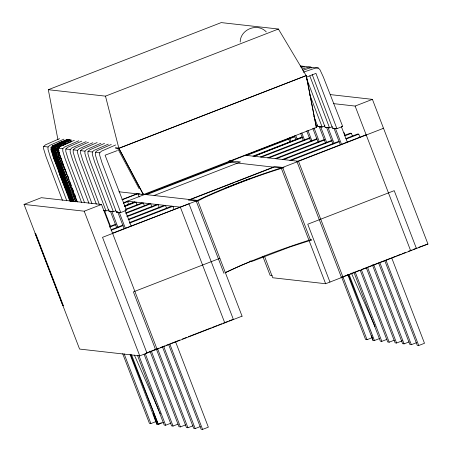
<?xml version="1.0" encoding="UTF-8"?>
<svg xmlns="http://www.w3.org/2000/svg" width="452" height="452" viewBox="0 0 452 452"><rect width="100%" height="100%" fill="white"/><g stroke="black" fill="none" stroke-linecap="round" stroke-linejoin="round"><path stroke-width="0.68" d="M59.591 138.645L45.432 144.849L43.68 146.493L43.641 148.894L45.957 156.454L62.432 200.298M63.952 139.137L49.788 145.341L48.042 146.985L48.002 149.386L50.319 156.946L66.794 200.79M74.36 140.312L60.195 146.516L58.444 148.16L58.41 150.567L60.726 158.121L77.202 201.971M78.716 140.804L64.557 147.007L62.805 148.651L62.771 151.058L65.088 158.618L81.563 202.462M81.739 141.148L67.58 147.352L65.828 148.996L65.789 151.397L68.105 158.957L84.58 202.801M86.1 141.64L71.941 147.844L70.19 149.488L70.15 151.889L72.467 159.449L88.942 203.293M88.485 142.239L74.959 148.188L73.213 149.827L73.173 152.234L75.49 159.793L91.965 203.637M92.846 142.73L79.32 148.68L77.575 150.324L77.535 152.725L79.851 160.285L96.327 204.129M97.146 142.555L82.343 149.019L80.597 150.663L80.558 153.07L82.874 160.629L99.35 204.473M100.869 143.307L86.705 149.51L84.959 151.154L84.919 153.561L87.236 161.121L105.971 210.892L108.853 209.768M104.525 143.391L89.728 149.855L87.976 151.499L87.942 153.9L90.259 161.46L108.994 211.231L113.356 211.722L115.752 210.79M108.248 144.143L94.089 150.346L92.338 151.991L92.298 154.398L94.615 161.957L113.356 211.722L108.994 211.231L109.955 210.858M111.271 144.487L97.112 150.691L95.361 152.335L95.321 154.737L97.638 162.296L116.373 212.067L120.735 212.559L126.498 210.321L105.079 155.205L117.334 150.584M115.633 144.979L101.474 151.183L99.722 152.827L99.683 155.228L101.999 162.788L120.735 212.559L116.379 212.067L117.339 211.694M63.591 165.296L58.263 150.674L58.308 147.092L64.308 142.815L70.772 139.973M240.187 42.013C240.317 29.244 257.572 22.487 266.268 31.889M66.975 139.476L52.811 145.68L52.155 147.448L52.116 149.855L54.432 157.415L70.907 201.259M54.816 145.137L52.811 145.68L51.065 147.324L51.025 149.731L53.342 157.29L69.817 201.134M63.461 145.205L71.478 140.86M63.924 141.075L59.946 142.323L53.901 145.804L52.155 147.448L75.637 201.818M130.074 354.521L156.833 424.23L158.285 424.394L161.364 422.676M225.181 272.72C252.702 259.629 281.415 249.063 310.417 239.769L282.653 167.438C253.222 176.885 224.062 187.574 196.191 200.987L223.96 273.324M225.136 272.709L240.447 265.657L251.306 261.183M71.077 141.651L58.308 147.092L56.766 148.414C60.817 166.743 70.009 183.885 75.874 201.745M67.501 139.606L53.901 145.804L53.246 147.572L53.206 149.974L55.523 157.533L71.998 201.377M69.235 139.442L54.991 145.928L53.246 147.572L77.077 201.276M69.681 139.849L56.082 146.052L54.336 147.697L54.296 150.098L56.613 157.658L73.088 201.502M68.704 139.34L61.037 142.448L54.991 145.928L54.336 147.697L66.749 173.788M69.156 139.725L62.127 142.572L56.082 146.052L55.426 147.815L55.387 150.222L57.703 157.782L74.179 201.626M70.246 139.849L63.218 142.691L57.172 146.177L55.426 147.815L51.065 147.324L74.026 201.722M71.337 139.967L57.172 146.177L52.811 145.68M124.356 206.135L134.798 201.993L124.277 206.072M302.411 137.103L254.12 156.268L302.778 137.385M306.394 77.196L315.954 73.371L336.915 128.667L342.678 126.43L323.299 76.908L319.965 69.744L318.327 67.992L311.569 67.461L302.75 70.275M48.307 89.705L221.226 22.6L278.409 29.035L306.185 75.614L316.417 127.447L143.499 194.552L118.865 148.324L105.491 96.14L48.307 89.705L57.946 139.679M105.491 96.14L278.409 29.035M118.859 148.312L306.185 75.614L118.865 148.324L115.384 147.934L118.859 148.312L143.227 194.524L118.938 191.778M242.063 316.168L139.753 355.871L79.586 349.068L24.052 204.4L41.341 197.688L101.514 204.49L157.047 349.159M24.052 204.4L84.219 211.197L101.514 204.49M333.435 103.615L355.125 106.067L372.414 99.361L427.948 244.029L325.638 283.732L272.737 277.754L264.409 256.052M121.893 199.614L137.029 193.738M122.475 199.677L137.611 193.806M316.191 125.611L317.632 125.051M142.16 194.4L143.47 193.891M123.469 202.688L144.736 194.45M294.89 136.165L245.572 155.302L298.506 161.285L342.932 277.025M245.6 155.307L228.311 162.014L281.212 167.997L383.522 128.295L382.94 128.227M145.318 194.518L231.774 160.963M123.317 203.332L128.577 201.287M246.735 155.431L294.738 136.809M146.651 194.665L233.113 161.115M325.016 125.882L322.135 127.001L317.773 126.509L313.801 116.119M252.956 156.138L302.269 137.001M124.78 206.462L135.962 202.123L136.967 204.756M154.036 195.501L240.492 161.952L229.085 160.658M332.406 126.713L329.525 127.837L325.163 127.34L306.806 79.1M125.741 209.208L142.177 202.824M260.341 156.974L309.654 137.832M125.588 209.847L143.34 202.959L144.352 205.587M261.505 157.104L310.157 138.222M125.893 212.847L149.561 203.66M267.72 157.804L317.038 138.668M125.741 213.491L150.725 203.79L151.985 207.078M268.883 157.94L316.886 139.312M126.701 216.231L156.946 204.496M275.104 158.641L324.423 139.504M127.204 216.621L158.11 204.626L159.37 207.914M276.268 158.771L324.926 139.888M109.751 226.508L115.672 224.215M128.165 219.367L164.33 205.332M282.489 159.477L331.802 140.34M344.294 135.487L350.215 133.193L351.379 133.323L352.385 135.956M109.599 227.153L116.175 224.599M128.667 219.751L165.488 205.462L166.754 208.751M283.653 159.607L332.31 140.725M344.803 135.877L351.379 133.323M111.22 229.639L123.051 225.045M129.628 222.497L171.709 206.163M289.873 160.307L339.186 141.171M345.763 138.623L357.6 134.029L358.758 134.159L360.024 137.448M111.068 230.283L122.899 225.689M129.475 223.135L172.873 206.298L174.139 209.587M291.031 160.443L339.034 141.815M346.266 139.007L358.758 134.159M190.411 199.564L234.294 182.529M235.605 182.02L272.935 167.534M224.898 188.36L229.48 186.586M230.791 186.077L234.068 184.806M235.379 184.297L239.961 182.518M241.272 182.009L250.442 178.45M112.429 233.204L188.992 203.784L233.418 319.524L232.837 319.457M365.911 134.837L296.484 161.782L297.066 161.844L341.492 277.579L340.91 277.517L342.876 276.754M242.074 316.197L197.637 200.428L102.531 237.34L146.957 353.074L146.375 353.006L158.821 348.181M219.858 258.329L133.402 291.879L155.618 349.746L154.222 349.588M160.132 347.673L164.714 345.893M166.025 345.384L169.302 344.113M170.613 343.605L175.195 341.825M176.506 341.316L179.783 340.045M182.399 339.028L186.331 337.503M188.298 336.74L211.22 327.847M212.53 327.338L217.118 325.559M218.423 325.05L221.7 323.779M223.011 323.27L227.593 321.491M228.904 320.982L232.181 319.711M344.181 276.245L348.769 274.466M350.08 273.957L353.351 272.686M355.973 271.669L359.905 270.143M361.871 269.381L384.793 260.488M386.104 259.979L390.686 258.199M391.997 257.691L395.274 256.42M396.585 255.911L401.167 254.131M402.478 253.623L405.755 252.352M408.371 251.335L411.648 250.063M412.958 249.555L416.885 248.029M418.851 247.267L427.948 244.029M122.69 353.69L149.448 423.394L150.9 423.558L156.025 421.569M341.616 277.042L365.595 339.514L367.047 339.678L372.171 337.689M130.549 354.328L158.285 424.394L163.409 422.405M379.556 338.525L374.431 340.514L372.979 340.35L347.735 274.59M137.459 355.357L164.217 425.061L165.669 425.225L170.794 423.241M353.854 272.132L380.364 341.181L381.816 341.345L386.94 339.356M144.081 354.221L171.596 425.897L173.048 426.061L178.173 424.072M360.227 270.341L387.743 342.017L389.195 342.181L394.319 340.192M149.951 351.108L178.981 426.733L180.433 426.897L185.557 424.908M366.352 267.883L395.127 342.853L396.579 343.017L402.342 340.78M156.443 349.328L186.478 427.581L187.936 427.745L193.055 425.756M372.335 264.787L402.625 343.701L404.082 343.865L409.201 341.876M162.443 346.859L193.744 428.4L195.202 428.564L200.321 426.575M378.59 262.979L409.891 344.52L411.348 344.684L416.467 342.695M168.568 344.407L201.129 429.236L202.581 429.4L208.349 427.163L175.529 341.678M384.714 260.527L417.275 345.356L418.727 345.52L424.496 343.283L391.675 257.798M303.236 72.207L315.937 67.953L318.327 67.992M301.043 67.602L304.185 66.63L306.575 66.664L310.942 67.156L311.756 68.037M302.275 69.066L308.546 67.122L310.942 67.156M67.037 174.41L64.133 175.291L59.771 174.8L58.432 170.042M61.839 160.019L60.63 157.482L57.703 157.782L53.342 157.29L53.02 154.624M301.156 66.291L303.552 66.325L304.371 67.201M300.281 65.958L303.552 66.325M332.548 128.176L336.915 128.667L332.548 128.176L312.162 74.422M103.79 210.643L105.971 210.886L103.548 210.615M330.435 94.615L372.414 99.361M325.157 127.34L329.525 127.837L309.818 75.919M317.773 126.509L322.135 127.001L309.479 93.863M59.946 142.323L64.308 142.815L65.184 144.007M43.68 146.493L48.042 146.985M58.444 148.16L62.805 148.651M65.828 148.996L70.19 149.488M73.213 149.827L77.575 150.324M80.597 150.663L84.959 151.154M87.976 151.499L92.338 151.991M95.361 152.335L99.722 152.827M139.945 193.908L137.933 193.682L139.193 196.97M141.956 194.134L197.637 200.428M310.609 239.792L311.75 239.922L289.873 247.007L252.216 261.29L250.08 261.047M272.183 275.55L270.098 275.313L262.776 256.244M59.223 150.821L51.025 149.731L72.936 201.598M58.105 149.007L55.426 147.815L60.63 157.482M59.438 148.007L57.172 146.177L56.766 148.414L59.308 152.488M117.531 148.171L139.08 188.625M351.39 273.144L375.064 326.666M134.391 355.086L158.918 410.546M159.488 411.84L160.341 413.772M68.162 176.975L67.32 175.048L69.043 179.636M53.342 157.29L71.845 201.473M59.771 174.8L70.755 201.355M348.249 274.375L374.431 340.514L349.187 274.754M416.433 248.532L394.217 190.665L307.761 224.215L329.971 282.082M355.125 106.067L410.659 250.741M343.995 132.492L345.006 135.12M341.475 126.922L347.277 142.047M335.457 128.504L341.514 144.284M385.912 260.03L418.727 345.52M334.005 128.34L340.316 144.776M328.067 127.667L334.13 143.453M379.793 262.488L411.348 344.684M326.615 127.504L332.926 143.945M373.787 264.951L404.082 343.865M320.683 126.837L326.739 142.617M319.225 126.673L325.536 143.114M314.05 127.978L319.355 141.787M367.549 267.392L396.579 343.017M312.852 128.47L318.151 142.278M307.925 130.43L311.965 140.956M361.43 269.844L389.195 342.181M306.722 130.927L310.761 141.448M301.8 132.888L304.575 140.12M355.057 271.641L381.816 341.345M300.597 133.38L303.377 140.617M295.681 135.34L297.19 139.289M294.478 135.832L295.987 139.781M289.557 137.798L291.071 141.742M342.814 276.551L367.047 339.678M288.353 138.289L289.868 142.233M281.466 168.652L325.638 283.732M224.768 322.875L180.342 207.14L127.413 201.157L128.707 204.451M125.046 210.157L131.103 225.938M119.283 212.395L125.34 228.175M169.766 343.916L202.581 429.4M117.831 212.231L124.142 228.672M111.898 211.559L117.955 227.339M163.647 346.368L195.202 428.564M110.446 211.395L116.757 227.836M157.641 348.831L187.936 427.745M104.514 210.722L110.576 226.508M151.403 351.272L180.433 426.897M145.284 353.724L173.048 426.061M84.219 211.197L139.753 355.871M138.911 355.521L165.669 425.225M69.546 180.941L71.297 185.518M72.303 188.134L73.557 191.399M74.557 194.015L75.812 197.281M131.526 354.69L158.285 424.394M124.147 353.854L150.9 423.558M64.082 166.596L66.794 173.76M68.755 197.049L69.862 200.383M371.442 335.655L372.979 340.35M153.318 413.501L156.833 424.23M306.337 75.642L316.315 127.436M204.711 197.445L197.53 201.146L188.365 200.106L274.822 166.545L283.986 167.585C256.956 175.794 230.514 185.964 204.711 197.445M342.678 126.43L341.588 126.306L342.678 126.43M35.623 233.385L35.041 233.317L62.811 305.654L63.387 305.721L35.623 233.385"/></g></svg>
